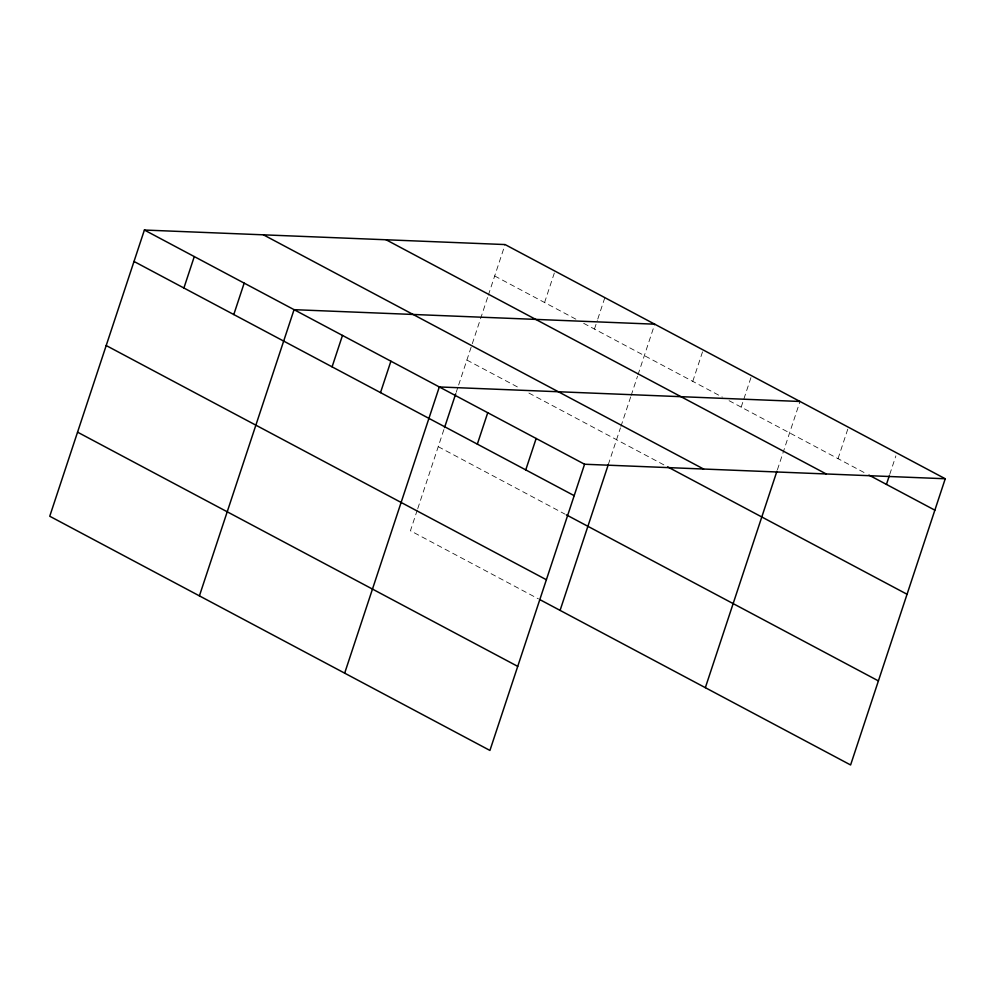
<?xml version="1.0" encoding="UTF-8"?>
<svg xmlns="http://www.w3.org/2000/svg" width="995" height="995" viewBox="0 0 995 995"><rect width="100%" height="100%" fill="white"/><g stroke="black" fill="none" stroke-linecap="round" stroke-linejoin="round"><path stroke-width="0.75" stroke-dasharray="4.97 3.73" d="M417.253 510.112L410.425 530.758L538.506 598.915M417.751 508.632L444.056 429.056M456.195 392.353L458.148 386.483M458.633 385.015L480.05 320.228M480.548 318.748L487.861 296.622M488.346 295.154L505.074 244.559M544.576 302.517L554.961 271.1M594.463 329.059L597.298 320.489M597.771 319.059L604.848 297.642M608.281 464.64L620.445 427.887M620.93 426.407L630.693 396.905M631.178 395.425L637.521 376.259M638.006 374.779L654.735 324.183M692.769 381.371L703.154 349.942M741.188 407.129L751.573 375.712M777.406 469.764L799.992 401.47M838.026 458.658L848.412 427.241M889.741 474.416L895.886 455.859M494.689 275.976L576.938 319.731M583.679 323.325L722.358 397.104M729.074 400.687L866.272 473.682M466.879 360.053L519.465 388.025M528.905 393.05L664.958 465.449M438.235 446.68L564.973 514.116"/><path stroke-width="1.49" d="M945.25 478.757L505.074 244.559L144.399 230.032L49.75 516.243L489.926 750.441L584.575 464.242L945.25 478.757L850.601 764.968L539.862 599.624M183.901 288.003L194.286 256.573M233.788 314.544L244.173 283.127M199.41 595.868L294.06 309.669L654.735 324.183M332.094 366.844L342.479 335.427M380.513 392.615L390.898 361.185M344.668 673.155L439.317 386.955L799.992 401.47M444.541 427.589L455.71 393.821M477.339 444.131L487.737 412.714M525.758 469.901L536.156 438.484M560.085 610.383L608.281 464.64M705.343 687.682L776.921 471.244M886.445 484.416L889.269 475.846M868.958 475.112L934.865 510.174M386.06 239.758L826.223 473.968M263.426 234.832L703.602 469.031M667.645 466.879L907.054 594.264M144.399 230.032L584.575 464.242M134.014 261.461L574.177 495.659M566.317 514.825L878.398 680.891M106.204 345.539L546.379 579.737M77.56 432.166L517.723 666.364"/></g></svg>
